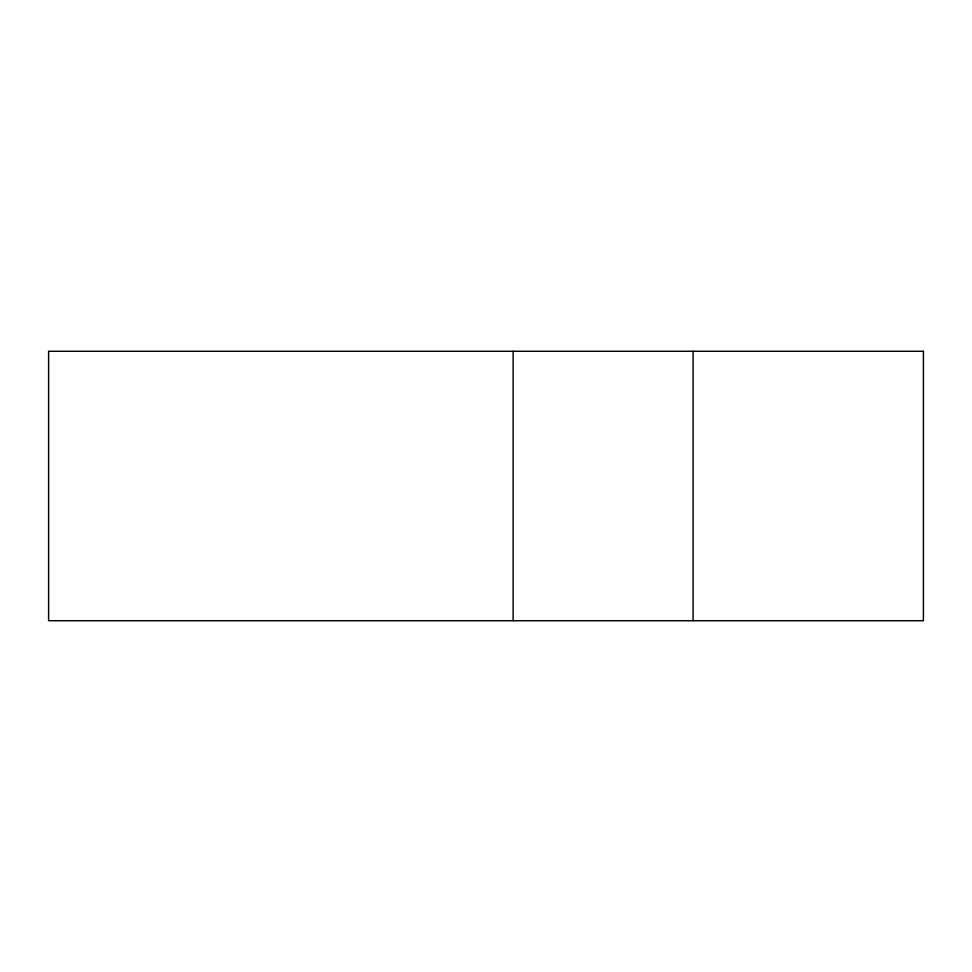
<?xml version="1.0" encoding="UTF-8"?>
<svg xmlns="http://www.w3.org/2000/svg" width="972" height="972" viewBox="0 0 972 972"><rect width="100%" height="100%" fill="white"/><g stroke="black" fill="none" stroke-linecap="round" stroke-linejoin="round"><path stroke-width="1.46" d="M693.097 351.281L693.097 620.719M513.131 351.281L513.131 620.719M923.4 351.281L48.6 351.281L48.6 620.719L923.4 620.719L923.4 351.281"/></g></svg>
